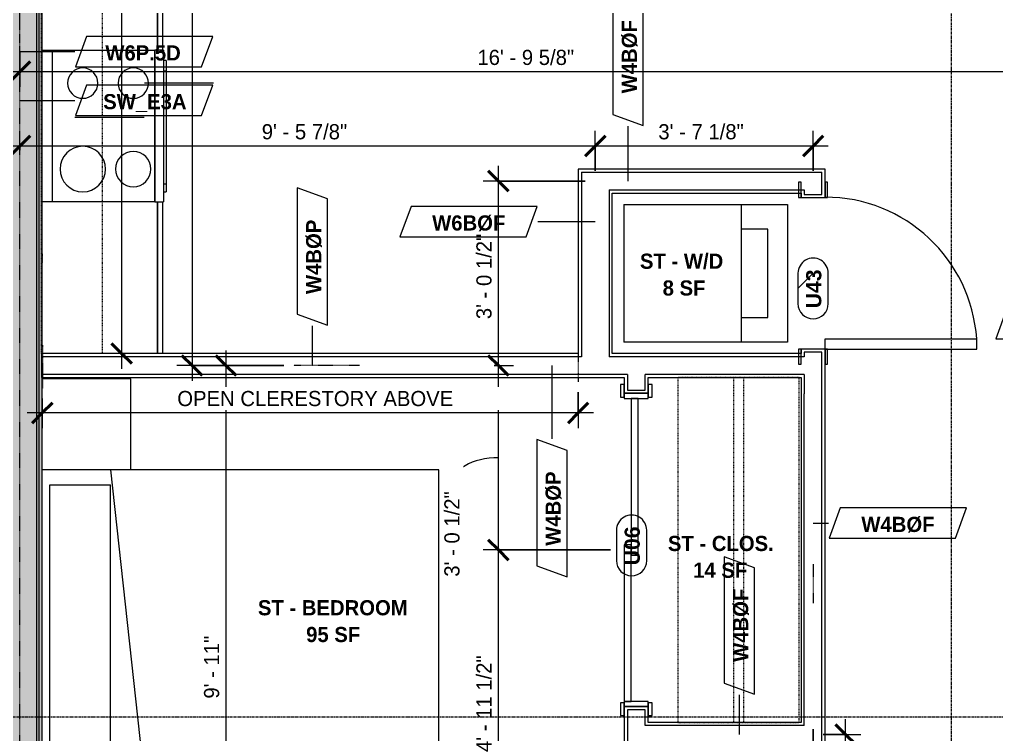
# Model space of a CAD drawing. Header units: inches. Extents: x -4058 to -1781, y 9814 to 12264.
# Drawn here: x -3338.8 to -3145.4, y 11843.7 to 11985.2 of the extents above; entities that cross this region are included whole.
import ezdxf

# ---------------------------------------------------------------- set-up
doc = ezdxf.new("R2010")
doc.units = ezdxf.units.IN
doc.header["$MEASUREMENT"] = 0
for name, pattern in [('Dash', [0.25, 0.125, -0.125]), ('Dash 3_32_', [0.1875, 0.09375, -0.09375]), ('Grid Line 1_2_', [0.875, 0.5, -0.125, 0.125, -0.125])]:
    doc.linetypes.add(name, pattern=pattern)
for name, color, linetype, lineweight in [('0-1', 7, 'Continuous', 5), ('A-ANNO-DIMS', 211, 'Continuous', 9), ('A-ANNO-DIMS-32', 211, 'Continuous', 9), ('A-AREA-IDEN', 2, 'Continuous', 9), ('A-DETL-1', 90, 'Dash 3_32_', 9), ('A-DOOR-2', 31, 'Continuous', 9), ('A-DOOR-FRAM', 31, 'Continuous', 9), ('A-DOOR-IDEN', 31, 'Continuous', 9), ('A-WALL-1', 7, 'Continuous', 9), ('A-WALL-2', 113, 'Continuous', 9), ('A-WALL-IDEN', 211, 'Continuous', 9), ('I-FURN', 30, 'Continuous', 9), ('I-WALL-2', 10, 'Continuous', 5), ('I-WALL-3', 7, 'Continuous', 9), ('P-SANR-FIXT', 6, 'Continuous', 9), ('Q-CASE', 31, 'Continuous', 9), ('Q-CASE-HDLN', 31, 'Dash', 9), ('Q-SPCQ', 91, 'Continuous', 9), ('S-GRID-1', 1, 'Grid Line 1_2_', 9)]:
    doc.layers.add(name, color=color, linetype=linetype, lineweight=lineweight)
doc.styles.add('Arial_B', font='arialbd.ttf', dxfattribs={"height": 3})
doc.styles.add('Century Gothic', font='ufonts.com_century-gothic.ttf', dxfattribs={"height": 3})
doc.styles.add('Century Gothic_B', font='GOTHICB.TTF', dxfattribs={"height": 3})
doc.dimstyles.new('MARKETING_DIMENSION', dxfattribs={"dimscale": 12, "dimtxt": 3.132505, "dimasz": 0.333333, "dimexe": 0.25, "dimexo": 0.166667, "dimgap": 0.041667, "dimtad": 1, "dimdec": 4, "dimrnd": 0.0625, "dimzin": 3, "dimdsep": 46, "dimlunit": 4, "dimtxsty": 'Century Gothic', "dimblk1": 'OBLIQUE', "dimblk2": 'OBLIQUE', "dimsah": 1, "dimcen": 0.09, "dimdle": 0.25, "dimazin": 0, "dimtfac": 1, "dimtdec": 4, "dimtix": 1, "dimtmove": 0, "dimatfit": 3, "dimfxl": 1, "dimtvp": 1, "dimtfill": 1, "dimfrac": 2, "dimtolj": 1, "dimtzin": 0, "dimarcsym": 2})
doc.dimstyles.new('THE_DIMENSION_STRING_1', dxfattribs={"dimscale": 12, "dimtxt": 3.132505, "dimasz": 0.333333, "dimexe": 0.25, "dimexo": 0.166667, "dimgap": 0.041667, "dimtad": 1, "dimdec": 4, "dimrnd": 0.0625, "dimzin": 3, "dimdsep": 46, "dimlunit": 4, "dimtxsty": 'Century Gothic', "dimblk1": 'OBLIQUE', "dimblk2": 'OBLIQUE', "dimsah": 1, "dimcen": 0.09, "dimdle": 0.25, "dimazin": 0, "dimtfac": 1, "dimtdec": 4, "dimtix": 1, "dimtmove": 1, "dimatfit": 3, "dimfxl": 1, "dimtvp": 1, "dimtfill": 1, "dimfrac": 2, "dimtolj": 1, "dimtzin": 0, "dimarcsym": 2})
doc.dimstyles.new('THE_DIMENSION_STRING_3', dxfattribs={"dimscale": 12, "dimtxt": 3.132505, "dimasz": 0.333333, "dimexe": 0.25, "dimexo": 0.166667, "dimgap": 0.041667, "dimtad": 1, "dimdec": 4, "dimrnd": 0.0625, "dimzin": 3, "dimdsep": 46, "dimlunit": 4, "dimtxsty": 'Century Gothic', "dimblk1": 'OBLIQUE', "dimblk2": 'OBLIQUE', "dimsah": 1, "dimcen": 0.09, "dimdle": 0.25, "dimazin": 0, "dimtfac": 1, "dimtdec": 4, "dimtix": 1, "dimtmove": 0, "dimatfit": 3, "dimfxl": 1, "dimtvp": 1, "dimtfill": 1, "dimfrac": 2, "dimtolj": 1, "dimtzin": 0, "dimarcsym": 2})
doc.dimstyles.new('THE_DIMENSION_STRING_4', dxfattribs={"dimscale": 12, "dimtxt": 3.132505, "dimasz": 0.333333, "dimexe": 0.25, "dimexo": 0.166667, "dimgap": 0.041667, "dimtad": 1, "dimdec": 4, "dimrnd": 0.0625, "dimzin": 3, "dimdsep": 46, "dimlunit": 4, "dimtxsty": 'Century Gothic', "dimblk1": 'OBLIQUE', "dimblk2": 'OBLIQUE', "dimsah": 1, "dimcen": 0.09, "dimdle": 0.25, "dimazin": 0, "dimtfac": 1, "dimtdec": 4, "dimtix": 1, "dimtmove": 0, "dimatfit": 3, "dimfxl": 1, "dimtvp": 1, "dimtfill": 1, "dimfrac": 2, "dimtolj": 1, "dimtzin": 0, "dimarcsym": 2})
doc.dimstyles.new('THE_DIMENSION_STRING_5', dxfattribs={"dimscale": 12, "dimtxt": 3.132505, "dimasz": 0.333333, "dimexe": 0.25, "dimexo": 0.166667, "dimgap": 0.041667, "dimtad": 1, "dimdec": 4, "dimrnd": 0.0625, "dimzin": 3, "dimdsep": 46, "dimlunit": 4, "dimtxsty": 'Century Gothic', "dimblk1": 'OBLIQUE', "dimblk2": 'OBLIQUE', "dimsah": 1, "dimcen": 0.09, "dimdle": 0.25, "dimazin": 0, "dimtfac": 1, "dimtdec": 4, "dimtix": 1, "dimtmove": 0, "dimatfit": 3, "dimfxl": 1, "dimtvp": 1, "dimtfill": 1, "dimfrac": 2, "dimtolj": 1, "dimtzin": 0, "dimarcsym": 2})

# ---------------------------------------------------------------- blocks, each defined once
blk = doc.blocks.new('CTR - 1st Phase - Common Walls_rvt-1-UNITS PLANS - 3RD FLOOR')
at = {"layer": 'I-WALL-2'}
for points in [[(-3340.91, 11724.74), (-3335.41, 11724.74), (-3335.41, 12110.34), (-3340.91, 12110.34), (-3340.91, 11725.36)], [(-3335.41, 11724.74), (-3334.91, 11724.74), (-3334.91, 12110.34), (-3335.41, 12110.34), (-3335.41, 11725.36)], [(-3334.29, 11725.36), (-3334.29, 12110.34), (-3334.91, 12110.34), (-3334.91, 11725.36)]]:
    blk.add_hatch(color=256, dxfattribs=at).paths.add_polyline_path(points, flags=0)
at = {"layer": 'A-WALL-1'}
for p, q in [((-3335.41, 11725.36), (-3335.41, 12110.34)), ((-3334.91, 11725.36), (-3334.91, 12110.34))]:
    blk.add_line(p, q, dxfattribs=at)
at = {"layer": 'I-WALL-3'}
blk.add_line((-3334.29, 11764.11), (-3334.29, 12110.34), dxfattribs=at)
blk = doc.blocks.new('SLIDING - FLUSH - SLIDING - FLUSH - 5-0 x 6-8-3934327-UNITS PLANS - 3RD FLOOR')
at = {"layer": 'A-DOOR-2'}
for p, q in [((-30.25, 3), (-32.75, 3)), ((-32.75, 3), (-32.75, 2.25)), ((-32.75, 2.25), (-30.25, 2.25)), ((-30.25, 2.25), (-30.25, 3)), ((1, 2.25), (-30, 2.25)), ((-30, 2.25), (-30, 0.87)), ((1, 0.87), (1, 2.25)), ((30.25, 3), (30.25, 2.25)), ((32.75, 3), (30.25, 3)), ((30.25, 2.25), (32.75, 2.25)), ((32.75, 2.25), (32.75, 3)), ((-30, 0.87), (1, 0.87)), ((30, 0.87), (-1, 0.87)), ((-1, 0.87), (-1, -0.5)), ((30, -0.5), (30, 0.87)), ((-1, -0.5), (30, -0.5)), ((-30.25, -2.5), (-32.75, -2.5)), ((-32.75, -2.5), (-32.75, -3.25)), ((-32.75, -3.25), (-30.25, -3.25)), ((-30.25, -3.25), (-30.25, -2.5)), ((32.75, -2.5), (30.25, -2.5)), ((30.25, -2.5), (30.25, -3.25)), ((30.25, -3.25), (32.75, -3.25)), ((32.75, -3.25), (32.75, -2.5))]:
    blk.add_line(p, q, dxfattribs=at)
at = {"layer": 'A-DOOR-FRAM'}
for p, q in [((-30, 2.25), (-31, 2.25)), ((-31, 2.25), (-31, -2.5)), ((-30, -2.5), (-30, 2.25)), ((31, 2.25), (30, 2.25)), ((30, 2.25), (30, -2.5)), ((31, -2.5), (31, 2.25)), ((-31, -2.5), (-30, -2.5)), ((30, -2.5), (31, -2.5))]:
    blk.add_line(p, q, dxfattribs=at)
blk = doc.blocks.new('OD_CW_Closet - OD_CW_Closet-3786619-UNITS PLANS - 3RD FLOOR')
at = {"layer": 'Q-CASE-HDLN'}
for p, q in [((68.99, 24), (0.74, 24)), ((0.74, 24), (0.74, 0)), ((68.99, 0), (68.99, 24)), ((0.74, 13), (68.99, 13)), ((0.74, 11), (68.99, 11)), ((0.74, 0), (68.99, 0))]:
    blk.add_line(p, q, dxfattribs=at)
blk = doc.blocks.new('SWING - SINGLE - FLUSH - SWING - FLUSH - 2-6 x 6-8 - PASSAGE-4330523-UNITS PLANS - 3RD FLOOR')
at = {"layer": 'A-DOOR-2'}
for p, q in [((13, 2.375), (13, 32.375)), ((15, 32.375), (13, 32.375)), ((15, 2.375), (15, 32.375)), ((-15, 2.875), (-18, 2.875)), ((-18, 2.875), (-18, 2.375)), ((-18, 2.375), (-15, 2.375)), ((-15, 2.375), (-15, 2.875)), ((15, 2.375), (13, 2.375)), ((18, 2.875), (15, 2.875)), ((15, 2.875), (15, 2.375)), ((15, 2.375), (18, 2.375)), ((18, 2.375), (18, 2.875)), ((-15, -2.375), (-18, -2.375)), ((-18, -2.375), (-18, -2.875)), ((-18, -2.875), (-15, -2.875)), ((-15, -2.875), (-15, -2.375)), ((18, -2.375), (15, -2.375)), ((15, -2.375), (15, -2.875)), ((15, -2.875), (18, -2.875)), ((18, -2.875), (18, -2.375))]:
    blk.add_line(p, q, dxfattribs=at)
blk.add_arc((15, 2.375), 30.067, 93.81407, 180, dxfattribs=at)
blk = doc.blocks.new('Bed-Standard - Queen 60_ x 79_-1242961-UNITS PLANS - 3RD FLOOR')
at = {"layer": 'I-FURN'}
for p, q in [((-19.31, 37.2), (-19.31, -41.3)), ((40.69, -41.3), (40.69, 37.2)), ((-16.31, 35.7), (-16.31, 23.7)), ((-16.31, 35.7), (37.69, 35.7)), ((37.69, 35.7), (37.69, 23.7)), ((40.69, 23.7), (-19.31, 17.13)), ((-16.31, 23.7), (37.69, 23.7)), ((-19.31, -41.3), (40.69, -41.3))]:
    blk.add_line(p, q, dxfattribs=at)
blk = doc.blocks.new('Stacked Washer and Dryer - 26_x25_ - Private-3627842-UNITS PLANS - 3RD FLOOR')
at = {"layer": 'P-SANR-FIXT'}
for p, q in [((0, 13.625), (32.4375, 13.625)), ((0, 13.625), (0, -13.625)), ((23.34375, -13.625), (23.34375, 13.625)), ((32.4375, 13.625), (32.4375, -13.625)), ((28.53125, 8.75), (23.34375, 8.75)), ((28.53125, -8.75), (28.53125, 8.75)), ((23.34375, -8.75), (28.53125, -8.75)), ((32.4375, -13.625), (0, -13.625))]:
    blk.add_line(p, q, dxfattribs=at)
blk = doc.blocks.new('Table-Night Stand - 18_ x 18_ x 24_-V29-UNITS PLANS - 3RD FLOOR')
at = {"layer": 'I-FURN'}
for p, q in [((18.15, 0), (18.15, 17.5)), ((0.15, 0), (18.15, 0))]:
    blk.add_line(p, q, dxfattribs=at)
blk = doc.blocks.new('OD_CW_Base Cabinet - OD_CW_Base Cabinet-V80-UNITS PLANS - 3RD FLOOR')
at = {"layer": 'Q-CASE'}
for p, q in [((36.49, 0), (131.34, 0)), ((161.34, 0), (191.34, 0))]:
    blk.add_line(p, q, dxfattribs=at)
blk = doc.blocks.new('OD_CW_Upper Cabinet - OD_CW_Upper Cabinet-4304083-UNITS PLANS - 3RD FLOOR')
at = {"layer": 'Q-CASE-HDLN'}
for p, q in [((0.74, -12), (191.34, -12)), ((191.34, -12), (191.34, -24)), ((191.34, -24), (0.74, -24))]:
    blk.add_line(p, q, dxfattribs=at)
blk = doc.blocks.new('Wall Tag - Shear Wall-3956451-UNITS PLANS - 3RD FLOOR')
at = {"layer": 'A-WALL-IDEN'}
for p, q in [((-0.3561, 0.0937), (-0.4244, -0.0937)), ((0.4244, 0.0937), (-0.3561, 0.0937)), ((0.4291, 0.1068), (0.0033, 0.1068)), ((0.3561, -0.0937), (0.4244, 0.0937)), ((0, -0.1068), (-0.4291, -0.1068)), ((-0.4244, -0.0937), (0.3561, -0.0937))]:
    blk.add_line(p, q, dxfattribs=at)
blk = doc.blocks.new('Wall Tag - Arch Wall-3956453-UNITS PLANS - 3RD FLOOR')
at = {"layer": 'A-WALL-IDEN'}
for p, q in [((-0.3561, 0.0937), (-0.4244, -0.0937)), ((0.4244, 0.0937), (-0.3561, 0.0937)), ((0.3561, -0.0937), (0.4244, 0.0937)), ((-0.4244, -0.0937), (0.3561, -0.0937))]:
    blk.add_line(p, q, dxfattribs=at)
blk = doc.blocks.new('DIMBLOCK706-UNITS PLANS - 3RD FLOOR')
at = {"layer": 'A-ANNO-DIMS-32', "lineweight": 50}
for p, q in [((-3244.03, 11880.24), (-3246.03, 11882.24)), ((-3244.03, 11880.24), (-3242.03, 11878.24)), ((-3244.03, 11820.74), (-3246.03, 11822.74)), ((-3244.03, 11820.74), (-3242.03, 11818.74))]:
    blk.add_line(p, q, dxfattribs=at)
at = {"layer": 'A-ANNO-DIMS-32'}
for p, q in [((-3221.85, 11880.24), (-3247.03, 11880.24)), ((-3244.03, 11820.74), (-3244.03, 11880.24)), ((-3244.03, 11880.24), (-3221.85, 11880.24)), ((-3228.82, 11820.74), (-3247.03, 11820.74)), ((-3244.03, 11820.74), (-3228.82, 11820.74))]:
    blk.add_line(p, q, dxfattribs=at)
at = {"layer": 'A-ANNO-DIMS-32', "color": 0, "insert": (-3248.38, 11840.25), "char_height": 3, "width": 24.5827, "attachment_point": 1, "rotation": 90, "line_spacing_factor": 0.984502, "style": 'Century Gothic', "bg_fill": 3, "box_fill_scale": 1.25, "bg_fill_color": 256, "bg_fill_true_color": 13158600, "bg_fill_transparency": 0}
blk.add_mtext('4\' - 11 1/2"', dxfattribs=at)
blk = doc.blocks.new('_Oblique')
at = {"color": 0, "linetype": 'ByBlock', "lineweight": -2}
blk.add_line((-0.5, -0.5), (0.5, 0.5), dxfattribs=at)
blk = doc.blocks.new('DIMBLOCK707-UNITS PLANS - 3RD FLOOR')
at = {"layer": 'A-ANNO-DIMS-32', "lineweight": 50}
for p, q in [((-3244.03, 11916.74), (-3246.03, 11918.74)), ((-3244.03, 11916.74), (-3242.03, 11914.74)), ((-3244.03, 11880.24), (-3246.03, 11882.24)), ((-3244.03, 11880.24), (-3242.03, 11878.24))]:
    blk.add_line(p, q, dxfattribs=at)
at = {"layer": 'A-ANNO-DIMS-32'}
for p, q in [((-3244.86, 11916.74), (-3241.03, 11916.74)), ((-3244.03, 11916.74), (-3244.86, 11916.74)), ((-3244.03, 11880.24), (-3244.03, 11916.74)), ((-3221.85, 11880.24), (-3247.03, 11880.24)), ((-3244.03, 11880.24), (-3221.85, 11880.24))]:
    blk.add_line(p, q, dxfattribs=at)
blk.add_ellipse((-3244.03, 11893.1), major_axis=(9.31, 0), ratio=0.579435, start_param=1.570796, end_param=3.141593, dxfattribs=at)
at = {"layer": 'A-ANNO-DIMS-32', "color": 0, "insert": (-3254.72, 11874.95), "char_height": 3, "width": 21.7784, "attachment_point": 1, "rotation": 90, "line_spacing_factor": 0.984502, "style": 'Century Gothic', "bg_fill": 3, "box_fill_scale": 1.25, "bg_fill_color": 256, "bg_fill_true_color": 13158600, "bg_fill_transparency": 0}
blk.add_mtext('3\' - 0 1/2"', dxfattribs=at)
blk = doc.blocks.new('DIMBLOCK708-UNITS PLANS - 3RD FLOOR')
at = {"layer": 'A-ANNO-DIMS-32'}
for p, q in [((-3244.03, 11916.74), (-3244.03, 11956.24)), ((-3226.85, 11953.24), (-3247.03, 11953.24)), ((-3244.03, 11953.24), (-3226.85, 11953.24)), ((-3244.86, 11916.74), (-3241.03, 11916.74)), ((-3244.03, 11916.74), (-3244.86, 11916.74))]:
    blk.add_line(p, q, dxfattribs=at)
at = {"layer": 'A-ANNO-DIMS-32', "lineweight": 50}
for p, q in [((-3244.03, 11953.24), (-3246.03, 11955.24)), ((-3244.03, 11953.24), (-3242.03, 11951.24)), ((-3244.03, 11916.74), (-3246.03, 11918.74)), ((-3244.03, 11916.74), (-3242.03, 11914.74))]:
    blk.add_line(p, q, dxfattribs=at)
at = {"layer": 'A-ANNO-DIMS-32', "color": 0, "insert": (-3248.38, 11925.91), "char_height": 3, "width": 21.7784, "attachment_point": 1, "rotation": 90, "line_spacing_factor": 0.984502, "style": 'Century Gothic', "bg_fill": 3, "box_fill_scale": 1.25, "bg_fill_color": 256, "bg_fill_true_color": 13158600, "bg_fill_transparency": 0}
blk.add_mtext('3\' - 0 1/2"', dxfattribs=at)
blk = doc.blocks.new('Door Tag - Type Mark-2601225-UNITS PLANS - 3RD FLOOR')
at = {"layer": 'A-DOOR-IDEN'}
for p, q in [((0.09375, 0.09375), (-0.09375, 0.09375)), ((-0.09375, -0.09375), (0.09375, -0.09375))]:
    blk.add_line(p, q, dxfattribs=at)
for centre, start, end in [((-0.09375, 0), 90, 270), ((0.09375, 0), 270, 90)]:
    blk.add_arc(centre, 0.09375, start, end, dxfattribs=at)
blk = doc.blocks.new('DIMBLOCK875-UNITS PLANS - 3RD FLOOR')
at = {"layer": 'A-ANNO-DIMS-32'}
for p, q in [((-3224.85, 11955.24), (-3224.85, 11963.16)), ((-3181.72, 11955.24), (-3181.72, 11963.16)), ((-3178.72, 11960.16), (-3224.85, 11960.16)), ((-3224.85, 11960.16), (-3224.85, 11955.24)), ((-3181.72, 11960.16), (-3181.72, 11955.24))]:
    blk.add_line(p, q, dxfattribs=at)
at = {"layer": 'A-ANNO-DIMS-32', "lineweight": 50}
for p, q in [((-3224.85, 11960.16), (-3222.85, 11962.16)), ((-3181.72, 11960.16), (-3179.72, 11962.16)), ((-3224.85, 11960.16), (-3226.85, 11958.16)), ((-3181.72, 11960.16), (-3183.72, 11958.16))]:
    blk.add_line(p, q, dxfattribs=at)
at = {"layer": 'A-ANNO-DIMS-32', "color": 0, "insert": (-3212.36, 11964.5), "char_height": 3, "width": 21.7784, "attachment_point": 1, "line_spacing_factor": 0.984502, "style": 'Century Gothic', "bg_fill": 3, "box_fill_scale": 1.25, "bg_fill_color": 256, "bg_fill_true_color": 13158600, "bg_fill_transparency": 0}
blk.add_mtext('3\' - 7 1/8"', dxfattribs=at)
blk = doc.blocks.new('DIMBLOCK876-UNITS PLANS - 3RD FLOOR')
at = {"layer": 'A-ANNO-DIMS-32'}
for p, q in [((-3338.72, 11959.33), (-3338.72, 11963.16)), ((-3224.85, 11955.24), (-3224.85, 11963.16)), ((-3224.85, 11960.16), (-3341.72, 11960.16)), ((-3338.72, 11960.16), (-3338.72, 11959.33)), ((-3224.85, 11960.16), (-3224.85, 11955.24))]:
    blk.add_line(p, q, dxfattribs=at)
at = {"layer": 'A-ANNO-DIMS-32', "lineweight": 50}
for p, q in [((-3338.72, 11960.16), (-3336.72, 11962.16)), ((-3224.85, 11960.16), (-3222.85, 11962.16)), ((-3338.72, 11960.16), (-3340.72, 11958.16)), ((-3224.85, 11960.16), (-3226.85, 11958.16))]:
    blk.add_line(p, q, dxfattribs=at)
at = {"layer": 'A-ANNO-DIMS-32', "color": 0, "insert": (-3290.86, 11964.5), "char_height": 3, "width": 21.7784, "attachment_point": 1, "line_spacing_factor": 0.984502, "style": 'Century Gothic', "bg_fill": 3, "box_fill_scale": 1.25, "bg_fill_color": 256, "bg_fill_true_color": 13158600, "bg_fill_transparency": 0}
blk.add_mtext('9\' - 5 7/8"', dxfattribs=at)
blk = doc.blocks.new('DIMBLOCK915-UNITS PLANS - 3RD FLOOR')
at = {"layer": 'A-ANNO-DIMS-32'}
for p, q in [((-3181.72, 11844.79), (-3181.72, 11813.17)), ((-3181.72, 11816.17), (-3181.72, 11844.79)), ((-3137.12, 11821.97), (-3137.12, 11813.17)), ((-3137.12, 11816.17), (-3137.12, 11821.97)), ((-3184.72, 11816.17), (-3134.12, 11816.17))]:
    blk.add_line(p, q, dxfattribs=at)
at = {"layer": 'A-ANNO-DIMS-32', "lineweight": 50}
for p, q in [((-3181.72, 11816.17), (-3179.72, 11818.17)), ((-3137.12, 11816.17), (-3135.12, 11818.17)), ((-3181.72, 11816.17), (-3183.72, 11814.17)), ((-3137.12, 11816.17), (-3139.12, 11814.17))]:
    blk.add_line(p, q, dxfattribs=at)
at = {"layer": 'A-ANNO-DIMS-32', "color": 0, "insert": (-3168.5, 11820.51), "char_height": 3, "width": 21.7784, "attachment_point": 1, "line_spacing_factor": 0.984502, "style": 'Century Gothic', "bg_fill": 3, "box_fill_scale": 1.25, "bg_fill_color": 256, "bg_fill_true_color": 13158600, "bg_fill_transparency": 0}
blk.add_mtext('3\' - 8 5/8"', dxfattribs=at)
blk = doc.blocks.new('DIMBLOCK921-UNITS PLANS - 3RD FLOOR')
at = {"layer": 'A-ANNO-DIMS-32'}
for p, q in [((-3304.65, 12113.34), (-3304.65, 11913.74)), ((-3298.7, 12110.34), (-3307.65, 12110.34)), ((-3304.65, 12110.34), (-3298.7, 12110.34)), ((-3286.52, 11916.74), (-3307.65, 11916.74)), ((-3304.65, 11916.74), (-3286.52, 11916.74))]:
    blk.add_line(p, q, dxfattribs=at)
at = {"layer": 'A-ANNO-DIMS-32', "lineweight": 50}
for p, q in [((-3304.65, 12110.34), (-3306.65, 12112.34)), ((-3304.65, 12110.34), (-3302.65, 12108.34)), ((-3304.65, 11916.74), (-3306.65, 11918.74)), ((-3304.65, 11916.74), (-3302.65, 11914.74))]:
    blk.add_line(p, q, dxfattribs=at)
at = {"layer": 'A-ANNO-DIMS-32', "color": 0, "insert": (-3308.99, 12003.3), "char_height": 3, "width": 24.5827, "attachment_point": 1, "rotation": 90, "line_spacing_factor": 0.984502, "style": 'Century Gothic', "bg_fill": 3, "box_fill_scale": 1.25, "bg_fill_color": 256, "bg_fill_true_color": 13158600, "bg_fill_transparency": 0}
blk.add_mtext('16\' - 1 5/8"', dxfattribs=at)
blk = doc.blocks.new('DIMBLOCK959-UNITS PLANS - 3RD FLOOR')
at = {"layer": 'A-ANNO-DIMS-32', "lineweight": 50}
for p, q in [((-3175.3, 11843.74), (-3177.3, 11845.74)), ((-3175.3, 11843.74), (-3173.3, 11841.74)), ((-3175.3, 11742.74), (-3177.3, 11744.74)), ((-3175.3, 11742.74), (-3173.3, 11740.74))]:
    blk.add_line(p, q, dxfattribs=at)
at = {"layer": 'A-ANNO-DIMS-32'}
for p, q in [((-3175.3, 11739.74), (-3175.3, 11846.74)), ((-3179.72, 11843.74), (-3172.3, 11843.74)), ((-3175.3, 11843.74), (-3179.72, 11843.74)), ((-3190.72, 11742.74), (-3172.3, 11742.74)), ((-3175.3, 11742.74), (-3190.72, 11742.74))]:
    blk.add_line(p, q, dxfattribs=at)
at = {"layer": 'A-ANNO-DIMS-32', "color": 0, "insert": (-3179.64, 11787.99), "char_height": 3, "width": 12.5897, "attachment_point": 1, "rotation": 90, "line_spacing_factor": 0.984502, "style": 'Century Gothic', "bg_fill": 3, "box_fill_scale": 1.25, "bg_fill_color": 256, "bg_fill_true_color": 13158600, "bg_fill_transparency": 0}
blk.add_mtext('8\' - 5"', dxfattribs=at)
blk = doc.blocks.new('DIMBLOCK1375-UNITS PLANS - 3RD FLOOR')
at = {"layer": 'A-ANNO-DIMS-32'}
for p, q in [((-3297.95, 11919.74), (-3297.95, 11797.74)), ((-3297.12, 11916.74), (-3300.95, 11916.74)), ((-3297.95, 11916.74), (-3297.12, 11916.74)), ((-3297.12, 11797.74), (-3300.95, 11797.74)), ((-3297.95, 11797.74), (-3297.12, 11797.74))]:
    blk.add_line(p, q, dxfattribs=at)
at = {"layer": 'A-ANNO-DIMS-32', "lineweight": 50}
for p, q in [((-3297.95, 11916.74), (-3299.95, 11918.74)), ((-3297.95, 11916.74), (-3295.95, 11914.74)), ((-3297.95, 11797.74), (-3299.95, 11799.74)), ((-3297.95, 11797.74), (-3295.95, 11795.74))]:
    blk.add_line(p, q, dxfattribs=at)
at = {"layer": 'A-ANNO-DIMS-32', "color": 0, "insert": (-3302.29, 11850.83), "char_height": 3, "width": 15.394, "attachment_point": 1, "rotation": 90, "line_spacing_factor": 0.984502, "style": 'Century Gothic', "bg_fill": 3, "box_fill_scale": 1.25, "bg_fill_color": 256, "bg_fill_true_color": 13158600, "bg_fill_transparency": 0}
blk.add_mtext('9\' - 11"', dxfattribs=at)
blk = doc.blocks.new('DIMBLOCK1405-UNITS PLANS - 3RD FLOOR')
at = {"layer": 'A-ANNO-DIMS-32'}
for p, q in [((-3228.22, 11911.49), (-3228.22, 11904.36)), ((-3228.22, 11907.36), (-3228.22, 11911.49)), ((-3334.29, 11910.24), (-3334.29, 11904.36)), ((-3334.29, 11907.36), (-3334.29, 11910.24)), ((-3225.22, 11907.36), (-3337.29, 11907.36))]:
    blk.add_line(p, q, dxfattribs=at)
at = {"layer": 'A-ANNO-DIMS-32', "lineweight": 50}
for p, q in [((-3334.29, 11907.36), (-3332.29, 11909.36)), ((-3228.22, 11907.36), (-3226.22, 11909.36)), ((-3334.29, 11907.36), (-3336.29, 11905.36)), ((-3228.22, 11907.36), (-3230.22, 11905.36))]:
    blk.add_line(p, q, dxfattribs=at)
at = {"layer": 'A-ANNO-DIMS-32', "color": 0, "insert": (-3307.58, 11911.71), "char_height": 3, "width": 63.1871, "attachment_point": 1, "line_spacing_factor": 0.984502, "style": 'Century Gothic', "bg_fill": 3, "box_fill_scale": 1.25, "bg_fill_color": 256, "bg_fill_true_color": 13158600, "bg_fill_transparency": 0}
blk.add_mtext('OPEN CLERESTORY ABOVE', dxfattribs=at)
blk = doc.blocks.new('DIMBLOCK1415-UNITS PLANS - 3RD FLOOR')
at = {"layer": 'A-ANNO-DIMS-32'}
for p, q in [((-3137.12, 11982.74), (-3137.12, 11971.87)), ((-3137.12, 11974.87), (-3137.12, 11982.74)), ((-3338.72, 11978.74), (-3338.72, 11971.87)), ((-3338.72, 11974.87), (-3338.72, 11978.74)), ((-3134.12, 11974.87), (-3341.72, 11974.87))]:
    blk.add_line(p, q, dxfattribs=at)
at = {"layer": 'A-ANNO-DIMS-32', "lineweight": 50}
for p, q in [((-3338.72, 11974.87), (-3336.72, 11976.87)), ((-3137.12, 11974.87), (-3135.12, 11976.87)), ((-3338.72, 11974.87), (-3340.72, 11972.87)), ((-3137.12, 11974.87), (-3139.12, 11972.87))]:
    blk.add_line(p, q, dxfattribs=at)
at = {"layer": 'A-ANNO-DIMS-32', "color": 0, "insert": (-3248.17, 11979.21), "char_height": 3, "width": 24.5827, "attachment_point": 1, "line_spacing_factor": 0.984502, "style": 'Century Gothic', "bg_fill": 3, "box_fill_scale": 1.25, "bg_fill_color": 256, "bg_fill_true_color": 13158600, "bg_fill_transparency": 0}
blk.add_mtext('16\' - 9 5/8"', dxfattribs=at)
blk = doc.blocks.new('DIMBLOCK1494-UNITS PLANS - 3RD FLOOR')
at = {"layer": 'A-ANNO-DIMS-32'}
for p, q in [((-3318.59, 12112.71), (-3318.59, 11916.11)), ((-3317.76, 12109.71), (-3321.59, 12109.71)), ((-3318.59, 12109.71), (-3317.76, 12109.71)), ((-3317.76, 11919.11), (-3321.59, 11919.11)), ((-3318.59, 11919.11), (-3317.76, 11919.11))]:
    blk.add_line(p, q, dxfattribs=at)
at = {"layer": 'A-ANNO-DIMS-32', "lineweight": 50}
for p, q in [((-3318.59, 12109.71), (-3320.59, 12111.71)), ((-3318.59, 12109.71), (-3316.59, 12107.71)), ((-3318.59, 11919.11), (-3320.59, 11921.11)), ((-3318.59, 11919.11), (-3316.59, 11917.11))]:
    blk.add_line(p, q, dxfattribs=at)
at = {"layer": 'A-ANNO-DIMS-32', "color": 0, "insert": (-3322.93, 12003), "char_height": 3, "width": 27.387, "attachment_point": 1, "rotation": 90, "line_spacing_factor": 0.984502, "style": 'Century Gothic', "bg_fill": 3, "box_fill_scale": 1.25, "bg_fill_color": 256, "bg_fill_true_color": 13158600, "bg_fill_transparency": 0}
blk.add_mtext('15\' - 10 5/8"', dxfattribs=at)

msp = doc.modelspace()

# ---------------------------------------------------------------- linework, layer by layer
at = {"layer": 'A-DETL-1'}
for p, q in [((-3338.72374, 11725.3644), (-3338.72374, 12079.3644)), ((-3338.72374, 11980.7394), (-3338.72374, 11990.7394)), ((-3334.28624, 11937.1144), (-3334.28624, 11938.8644)), ((-3228.22374, 11921.2394), (-3228.22374, 11913.4894)), ((-3334.28624, 11920.7394), (-3334.28624, 11912.2394)), ((-3271.52374, 11916.7394), (-3284.52374, 11916.7394)), ((-3181.72374, 11877.42919), (-3181.72374, 11869.7394))]:
    msp.add_line(p, q, dxfattribs=at)
at = {"layer": 'A-DOOR-IDEN'}
msp.add_line((-3181.72374, 11934.98905), (-3184.72374, 11931.98905), dxfattribs=at)
at = {"layer": 'A-WALL-2'}
for p, q in [((-3179.34874, 11955.61371), (-3228.22374, 11955.61371)), ((-3228.22374, 11955.61371), (-3228.22374, 11919.1144)), ((-3227.59874, 11954.98871), (-3179.97374, 11954.98871)), ((-3227.59874, 11954.98871), (-3227.59874, 11918.4894)), ((-3179.97374, 11950.61405), (-3179.97374, 11954.98871)), ((-3179.34874, 11949.98905), (-3179.34874, 11955.61371)), ((-3222.09874, 11951.48871), (-3183.47374, 11951.48871)), ((-3222.09874, 11951.48871), (-3222.09874, 11918.4894)), ((-3221.47374, 11950.86371), (-3184.09874, 11950.86371)), ((-3221.47374, 11919.1144), (-3221.47374, 11950.86371)), ((-3184.09874, 11950.86371), (-3184.09874, 11949.98905)), ((-3184.09874, 11949.98905), (-3179.34874, 11949.98905)), ((-3183.47374, 11951.48871), (-3183.47374, 11950.61405)), ((-3183.47374, 11950.61405), (-3179.97374, 11950.61405)), ((-3228.22374, 11919.1144), (-3334.47374, 11919.1144)), ((-3334.47374, 11919.1144), (-3334.47374, 11914.3644)), ((-3184.09874, 11919.1144), (-3221.47374, 11919.1144)), ((-3184.09874, 11919.98905), (-3184.09874, 11919.1144)), ((-3179.34874, 11919.98905), (-3184.09874, 11919.98905)), ((-3183.47374, 11919.36405), (-3183.47374, 11918.4894)), ((-3179.97374, 11919.36405), (-3183.47374, 11919.36405)), ((-3179.97374, 11911.11899), (-3179.97374, 11919.36405)), ((-3179.34874, 11911.11899), (-3179.34874, 11919.98905)), ((-3227.59874, 11918.4894), (-3334.47374, 11918.4894)), ((-3183.47374, 11918.4894), (-3222.09874, 11918.4894)), ((-3218.47374, 11914.9894), (-3334.47374, 11914.9894)), ((-3334.47374, 11914.3644), (-3219.09874, 11914.3644)), ((-3219.09874, 11914.3644), (-3219.09874, 11911.2394)), ((-3218.47374, 11914.9894), (-3218.47374, 11911.8644)), ((-3214.97374, 11911.8644), (-3214.97374, 11914.9894)), ((-3183.47374, 11914.9894), (-3214.97374, 11914.9894)), ((-3214.34874, 11911.2394), (-3214.34874, 11914.3644)), ((-3214.34874, 11914.3644), (-3184.09874, 11914.3644)), ((-3184.09874, 11914.3644), (-3184.09874, 11911.11899)), ((-3183.47374, 11914.9894), (-3183.47374, 11911.11899)), ((-3218.47374, 11911.8644), (-3214.97374, 11911.8644)), ((-3219.09874, 11911.2394), (-3214.34874, 11911.2394)), ((-3184.09874, 11911.11899), (-3184.09874, 11846.1144)), ((-3183.47374, 11845.4894), (-3183.47374, 11911.11899)), ((-3179.97374, 11841.9894), (-3179.97374, 11911.11899)), ((-3179.34874, 11841.3644), (-3179.34874, 11911.11899)), ((-3214.34874, 11849.2394), (-3219.09874, 11849.2394)), ((-3219.09874, 11849.2394), (-3219.09874, 11841.3644)), ((-3214.97374, 11848.6144), (-3218.47374, 11848.6144)), ((-3218.47374, 11848.6144), (-3218.47374, 11841.9894)), ((-3214.97374, 11845.4894), (-3214.97374, 11848.6144)), ((-3214.34874, 11846.1144), (-3214.34874, 11849.2394)), ((-3184.09874, 11846.1144), (-3214.34874, 11846.1144)), ((-3183.47374, 11845.4894), (-3214.97374, 11845.4894))]:
    msp.add_line(p, q, dxfattribs=at)
at = {"layer": 'A-WALL-IDEN'}
for p, q in [((-3338.72374, 11978.85031), (-3327.88058, 11978.85031)), ((-3338.72374, 11969.20714), (-3327.88058, 11969.20714)), ((-3218.35391, 11953.23871), (-3218.35391, 11964.08187)), ((-3280.83517, 11916.7394), (-3280.83517, 11924.58255)), ((-3181.72374, 11885.55572), (-3178.69441, 11885.55572)), ((-3196.32815, 11843.7394), (-3196.32815, 11851.58255))]:
    msp.add_line(p, q, dxfattribs=at)
at = {"layer": 'Q-CASE'}
for p, q in [((-3311.47374, 12073.9644), (-3311.47374, 11979.1144)), ((-3311.47374, 11979.1144), (-3311.47374, 12073.9644)), ((-3310.47374, 12073.9644), (-3310.47374, 11979.1144)), ((-3311.47374, 11949.1144), (-3311.47374, 11919.1144)), ((-3311.47374, 11919.1144), (-3311.47374, 11949.1144)), ((-3310.47374, 11949.1144), (-3310.47374, 11919.1144))]:
    msp.add_line(p, q, dxfattribs=at)
at = {"layer": 'Q-SPCQ'}
for p, q in [((-3334.28624, 11979.1144), (-3332.28624, 11979.1144)), ((-3332.28624, 11979.1144), (-3312.03624, 11979.1144)), ((-3332.28624, 11949.1144), (-3332.28624, 11979.1144)), ((-3312.03624, 11949.1144), (-3312.03624, 11979.1144)), ((-3310.28624, 11979.1144), (-3312.03624, 11979.1144)), ((-3312.03624, 11979.1144), (-3312.03624, 11949.1144)), ((-3310.28624, 11979.1144), (-3310.28624, 11949.1144)), ((-3309.78624, 11977.1144), (-3310.28624, 11977.1144)), ((-3309.78624, 11977.1144), (-3309.78624, 11974.9894)), ((-3309.78624, 11974.9894), (-3310.28624, 11974.9894)), ((-3309.78624, 11974.9894), (-3309.78624, 11952.72413)), ((-3310.28624, 11952.72413), (-3309.78624, 11952.72413)), ((-3309.78624, 11952.72413), (-3309.78624, 11951.1144)), ((-3310.28624, 11951.1144), (-3309.78624, 11951.1144)), ((-3332.28624, 11949.1144), (-3334.28624, 11949.1144)), ((-3312.03624, 11949.1144), (-3332.28624, 11949.1144)), ((-3312.03624, 11949.1144), (-3310.28624, 11949.1144))]:
    msp.add_line(p, q, dxfattribs=at)
for centre, radius, start, end in [((-3326.28624, 11972.6144), 3, 90, 270), ((-3326.28624, 11972.6144), 3, 270, 90), ((-3316.28624, 11972.6144), 3, 90, 270), ((-3316.28624, 11972.6144), 3, 270, 90), ((-3326.28624, 11955.6144), 4.5, 90, 270), ((-3326.28624, 11955.6144), 4.5, 270, 90), ((-3316.28624, 11955.6144), 3.5, 90, 270), ((-3316.28624, 11955.6144), 3.5, 270, 90)]:
    msp.add_arc(centre, radius, start, end, dxfattribs=at)

# ---------------------------------------------------------------- block references
at = {"layer": '0-1'}
msp.add_blockref('CTR - 1st Phase - Common Walls_rvt-1-UNITS PLANS - 3RD FLOOR', (0, 0), dxfattribs=at)
at = {"layer": 'A-DOOR-2'}
for name, p, rotation in [('SWING - SINGLE - FLUSH - SWING - FLUSH - 2-6 x 6-8 - PASSAGE-4330523-UNITS PLANS - 3RD FLOOR', (-3181.72374, 11934.98905), 269.9999999999768), ('SLIDING - FLUSH - SLIDING - FLUSH - 5-0 x 6-8-3934327-UNITS PLANS - 3RD FLOOR', (-3216.84874, 11880.2394), 90.00000000004533)]:
    msp.add_blockref(name, p, dxfattribs=dict(at, rotation=rotation))
at = {"layer": 'A-DOOR-IDEN', "xscale": 31.99999999999999, "yscale": 31.99999999999999, "zscale": 31.99999999999999, "rotation": 89.99999999999955}
msp.add_blockref('Door Tag - Type Mark-2601225-UNITS PLANS - 3RD FLOOR', (-3181.72374, 11931.98905), dxfattribs=at)
at = {"layer": 'A-WALL-IDEN', "xscale": 31.99999999999999, "yscale": 31.99999999999999, "zscale": 31.99999999999999, "rotation": 89.99999999999955}
for p in [(-3218.35391, 11977.81357), (-3280.83517, 11938.31426), (-3196.32815, 11865.31426)]:
    msp.add_blockref('Wall Tag - Arch Wall-3956453-UNITS PLANS - 3RD FLOOR', p, dxfattribs=at)
at = {"layer": 'A-WALL-IDEN', "xscale": 31.99999999999999, "yscale": 31.99999999999999, "zscale": 31.99999999999999}
for name, p in [('Wall Tag - Arch Wall-3956453-UNITS PLANS - 3RD FLOOR', (-3314.14888, 11978.85031)), ('Wall Tag - Shear Wall-3956451-UNITS PLANS - 3RD FLOOR', (-3314.14888, 11969.20714)), ('Wall Tag - Arch Wall-3956453-UNITS PLANS - 3RD FLOOR', (-3131.99671, 11925.0394)), ('Wall Tag - Arch Wall-3956453-UNITS PLANS - 3RD FLOOR', (-3164.9627, 11885.55572))]:
    msp.add_blockref(name, p, dxfattribs=at)
at = {"layer": 'I-FURN', "rotation": 90.00000000002872}
for name, p in [('Table-Night Stand - 18_ x 18_ x 24_-V29-UNITS PLANS - 3RD FLOOR', (-3316.78765, 11895.9674)), ('Bed-Standard - Queen 60_ x 79_-1242961-UNITS PLANS - 3RD FLOOR', (-3297.08274, 11855.42587))]:
    msp.add_blockref(name, p, dxfattribs=at)
at = {"layer": 'P-SANR-FIXT'}
msp.add_blockref('Stacked Washer and Dryer - 26_x25_ - Private-3627842-UNITS PLANS - 3RD FLOOR', (-3219.22374, 11934.98905), dxfattribs=at)
at = {"layer": 'Q-CASE'}
for name, p, rotation in [('OD_CW_Upper Cabinet - OD_CW_Upper Cabinet-4304083-UNITS PLANS - 3RD FLOOR', (-3310.47374, 12110.4521), 269.9999999999841), ('OD_CW_Base Cabinet - OD_CW_Base Cabinet-V80-UNITS PLANS - 3RD FLOOR', (-3310.47374, 12110.4521), 270.0000000000046), ('OD_CW_Closet - OD_CW_Closet-3786619-UNITS PLANS - 3RD FLOOR', (-3208.51241, 11915.1021), 270.000000000021)]:
    msp.add_blockref(name, p, dxfattribs=dict(at, rotation=rotation))

# ---------------------------------------------------------------- texts
at = {"layer": 'A-AREA-IDEN', "char_height": 3, "attachment_point": 1, "style": 'Century Gothic_B'}
for s, insert, width in [('ST - W/D', (-3216.00295, 11938.88228), 20.402), ('8 SF', (-3211.50531, 11933.58515), 9.494), ('ST - CLOS.', (-3210.46887, 11883.03356), 24.543), ('14 SF', (-3205.4673, 11877.73643), 12.423), ('ST - BEDROOM', (-3291.61783, 11870.3132), 35.552), ('95 SF', (-3282.07453, 11865.01606), 12.423)]:
    msp.add_mtext(s, dxfattribs=dict(at, insert=insert, width=width))
at = {"layer": 'A-DOOR-IDEN', "insert": (-3183.10359, 11928.05717), "char_height": 3, "width": 9.393, "attachment_point": 1, "rotation": 90, "style": 'Arial_B'}
msp.add_mtext('U43', dxfattribs=at)
at = {"layer": 'A-WALL-IDEN', "char_height": 3, "attachment_point": 1, "rotation": 90, "style": 'Century Gothic_B'}
for s, insert, width in [('W4BØF', (-3219.60145, 11970.59765), 17.372), ('W4BØP', (-3282.0827, 11930.88416), 17.877), ('W4BØF', (-3197.57568, 11858.09834), 17.372)]:
    msp.add_mtext(s, dxfattribs=dict(at, insert=insert, width=width))
at = {"layer": 'A-WALL-IDEN', "char_height": 3, "attachment_point": 1, "style": 'Century Gothic_B'}
for s, insert, width in [('W6P.5D', (-3321.82464, 11980.09784), 18.483), ('SW_E3A', (-3322.24039, 11970.45467), 19.493), ('W4BØF', (-3172.17862, 11886.80325), 17.372)]:
    msp.add_mtext(s, dxfattribs=dict(at, insert=insert, width=width))

# ---------------------------------------------------------------- next in the draw order: dimensions: what is measured, and where the dimension line sits
at = {"layer": 'A-ANNO-DIMS'}
dim = msp.add_linear_dim(base=(-3244.03188, 11880.2394), p1=(-3226.81633, 11820.7394), p2=(-3219.84874, 11880.2394), angle=90, dimstyle='THE_DIMENSION_STRING_3', override={"dimpost": '<>', "dimfxl": 59.906572}, dxfattribs=at)
dim.commit()
dim.dimension.update_dxf_attribs({"geometry": 'DIMBLOCK706-UNITS PLANS - 3RD FLOOR', "text_midpoint": (-3246.27355, 11850.4894)})
dim = msp.add_linear_dim(base=(-3137.12374, 11816.16916), p1=(-3181.72374, 11846.79175), p2=(-3137.12374, 11823.96693), dimstyle='THE_DIMENSION_STRING_4', override={"dimpost": '<>', "dimfxl": 50.101224}, dxfattribs=at)
dim.commit()
dim.dimension.update_dxf_attribs({"geometry": 'DIMBLOCK915-UNITS PLANS - 3RD FLOOR', "text_midpoint": (-3159.42374, 11818.41083)})

# ---------------------------------------------------------------- next in the draw order: linework, layer by layer
at = {"layer": 'S-GRID-1'}
msp.add_line((-3154.32374, 9814.0266), (-3154.32374, 12247.50061), dxfattribs=at)

# ---------------------------------------------------------------- next in the draw order: dimensions: what is measured, and where the dimension line sits
at = {"layer": 'A-ANNO-DIMS'}
dim = msp.add_linear_dim(base=(-3244.03188, 11916.7394), p1=(-3219.84874, 11880.2394), p2=(-3246.8603, 11916.7394), angle=90, dimstyle='THE_DIMENSION_STRING_1', override={"dimpost": '<>', "dimfxl": 45.407871}, dxfattribs=at)
dim.commit()
dim.dimension.update_dxf_attribs({"geometry": 'DIMBLOCK707-UNITS PLANS - 3RD FLOOR', "text_midpoint": (-3252.72322, 11885.83695), "dimtype": 160, "text_rotation": 90})
dim = msp.add_linear_dim(base=(-3175.29825, 11843.7394), p1=(-3192.72374, 11742.7394), p2=(-3181.72374, 11843.7394), angle=90, dimstyle='THE_DIMENSION_STRING_4', override={"dimpost": '<>', "dimfxl": 101.597244}, dxfattribs=at)
dim.commit()
dim.dimension.update_dxf_attribs({"geometry": 'DIMBLOCK959-UNITS PLANS - 3RD FLOOR', "text_midpoint": (-3177.37371, 11793.2394)})

# ---------------------------------------------------------------- next in the draw order: linework, layer by layer
at = {"layer": 'S-GRID-1'}
msp.add_line((-1781.27288, 11847.1894), (-4041.7795, 11847.1894), dxfattribs=at)

# ---------------------------------------------------------------- next in the draw order: block references
at = {"layer": 'A-DOOR-IDEN', "xscale": 31.99999999999999, "yscale": 31.99999999999999, "zscale": 31.99999999999999, "rotation": 89.99999999999955}
msp.add_blockref('Door Tag - Type Mark-2601225-UNITS PLANS - 3RD FLOOR', (-3217.65282, 11881.13737), dxfattribs=at)
at = {"layer": 'A-WALL-IDEN', "xscale": 31.99999999999999, "yscale": 31.99999999999999, "zscale": 31.99999999999999, "rotation": 89.99999999999955}
msp.add_blockref('Wall Tag - Arch Wall-3956453-UNITS PLANS - 3RD FLOOR', (-3233.43579, 11888.50339), dxfattribs=at)

# ---------------------------------------------------------------- next in the draw order: texts
at = {"layer": 'A-DOOR-IDEN', "insert": (-3219.03268, 11877.20548), "char_height": 3, "width": 9.393, "attachment_point": 1, "rotation": 90, "style": 'Arial_B'}
msp.add_mtext('U06', dxfattribs=at)
at = {"layer": 'A-WALL-IDEN', "insert": (-3234.68332, 11881.0733), "char_height": 3, "width": 17.877, "attachment_point": 1, "rotation": 90, "style": 'Century Gothic_B'}
msp.add_mtext('W4BØP', dxfattribs=at)

# ---------------------------------------------------------------- next in the draw order: dimensions: what is measured, and where the dimension line sits
at = {"layer": 'A-ANNO-DIMS'}
dim = msp.add_linear_dim(base=(-3244.03188, 11953.23871), p1=(-3246.8603, 11916.7394), p2=(-3224.84874, 11953.23871), angle=90, dimstyle='THE_DIMENSION_STRING_3', override={"dimpost": '<>', "dimfxl": 42.622871}, dxfattribs=at)
dim.commit()
dim.dimension.update_dxf_attribs({"geometry": 'DIMBLOCK708-UNITS PLANS - 3RD FLOOR', "text_midpoint": (-3246.27355, 11934.98905)})

# ---------------------------------------------------------------- next in the draw order: linework, layer by layer
at = {"layer": 'A-WALL-IDEN'}
for p, q in [((-3224.84874, 11945.2043), (-3236.18273, 11945.2043)), ((-3233.43579, 11916.7394), (-3233.43579, 11902.2351))]:
    msp.add_line(p, q, dxfattribs=at)

# ---------------------------------------------------------------- next in the draw order: block references
at = {"layer": 'A-WALL-IDEN', "xscale": 31.99999999999999, "yscale": 31.99999999999999, "zscale": 31.99999999999999}
msp.add_blockref('Wall Tag - Arch Wall-3956453-UNITS PLANS - 3RD FLOOR', (-3249.91443, 11945.2043), dxfattribs=at)

# ---------------------------------------------------------------- next in the draw order: texts
at = {"layer": 'A-WALL-IDEN', "insert": (-3257.13035, 11946.45183), "char_height": 3, "width": 17.372, "attachment_point": 1, "style": 'Century Gothic_B'}
msp.add_mtext('W6BØF', dxfattribs=at)

# ---------------------------------------------------------------- next in the draw order: dimensions: what is measured, and where the dimension line sits
at = {"layer": 'A-ANNO-DIMS'}
dim = msp.add_linear_dim(base=(-3224.84874, 11960.1563), p1=(-3181.72374, 11953.23871), p2=(-3224.84874, 11953.23871), angle=0, dimstyle='THE_DIMENSION_STRING_4', override={"dimpost": '<>', "dimfxl": 43.125}, dxfattribs=at)
dim.commit()
dim.dimension.update_dxf_attribs({"geometry": 'DIMBLOCK875-UNITS PLANS - 3RD FLOOR', "text_midpoint": (-3203.28624, 11962.39797)})

# ---------------------------------------------------------------- next in the draw order: dimensions: what is measured, and where the dimension line sits
dim = msp.add_linear_dim(base=(-3338.72374, 11960.1563), p1=(-3224.84874, 11953.23871), p2=(-3338.72374, 11957.32787), angle=0, dimstyle='THE_DIMENSION_STRING_4', override={"dimpost": '<>', "dimfxl": 113.948396}, dxfattribs=at)
dim.commit()
dim.dimension.update_dxf_attribs({"geometry": 'DIMBLOCK876-UNITS PLANS - 3RD FLOOR', "text_midpoint": (-3281.78624, 11962.39797)})

# ---------------------------------------------------------------- next in the draw order: dimensions: what is measured, and where the dimension line sits
dim = msp.add_linear_dim(base=(-3304.64888, 11916.7394), p1=(-3296.69849, 12110.3394), p2=(-3284.52374, 11916.7394), angle=90, dimstyle='MARKETING_DIMENSION', override={"dimpost": '<>', "dimfxl": 193.982434}, dxfattribs=at)
dim.commit()
dim.dimension.update_dxf_attribs({"geometry": 'DIMBLOCK921-UNITS PLANS - 3RD FLOOR', "text_midpoint": (-3306.89055, 12013.5394)})

# ---------------------------------------------------------------- next in the draw order: dimensions: what is measured, and where the dimension line sits
dim = msp.add_linear_dim(base=(-3338.72374, 11974.86555), p1=(-3137.12374, 11984.7394), p2=(-3338.72374, 11980.7394), dimstyle='MARKETING_DIMENSION', override={"dimpost": '<>', "dimfxl": 201.639679}, dxfattribs=at)
dim.commit()
dim.dimension.update_dxf_attribs({"geometry": 'DIMBLOCK1415-UNITS PLANS - 3RD FLOOR', "text_midpoint": (-3237.92374, 11977.10722)})
dim = msp.add_linear_dim(base=(-3297.94797, 11797.7394), p1=(-3295.11955, 11916.7394), p2=(-3295.11955, 11797.7394), angle=90, dimstyle='MARKETING_DIMENSION', override={"dimpost": '<>', "dimfxl": 119}, dxfattribs=at)
dim.commit()
dim.dimension.update_dxf_attribs({"geometry": 'DIMBLOCK1375-UNITS PLANS - 3RD FLOOR', "text_midpoint": (-3300.02343, 11857.2394)})

# ---------------------------------------------------------------- next in the draw order: dimensions: what is measured, and where the dimension line sits
dim = msp.add_linear_dim(base=(-3318.58768, 11919.1144), p1=(-3315.75925, 12109.7144), p2=(-3315.75925, 11919.1144), angle=90, dimstyle='THE_DIMENSION_STRING_5', override={"dimpost": '<>', "dimfxl": 190.6}, dxfattribs=at)
dim.commit()
dim.dimension.update_dxf_attribs({"geometry": 'DIMBLOCK1494-UNITS PLANS - 3RD FLOOR', "text_midpoint": (-3320.82935, 12014.4144)})
dim = msp.add_linear_dim(base=(-3334.28624, 11907.36219), p1=(-3228.22374, 11913.4894), p2=(-3334.28624, 11912.2394), angle=0, text='OPEN CLERESTORY ABOVE', dimstyle='MARKETING_DIMENSION', override={"dimpost": '<>', "dimfxl": 106.069866}, dxfattribs=at)
dim.commit()
dim.dimension.update_dxf_attribs({"geometry": 'DIMBLOCK1405-UNITS PLANS - 3RD FLOOR', "text_midpoint": (-3281.25499, 11909.43764)})

doc.saveas('drawing.dxf')
